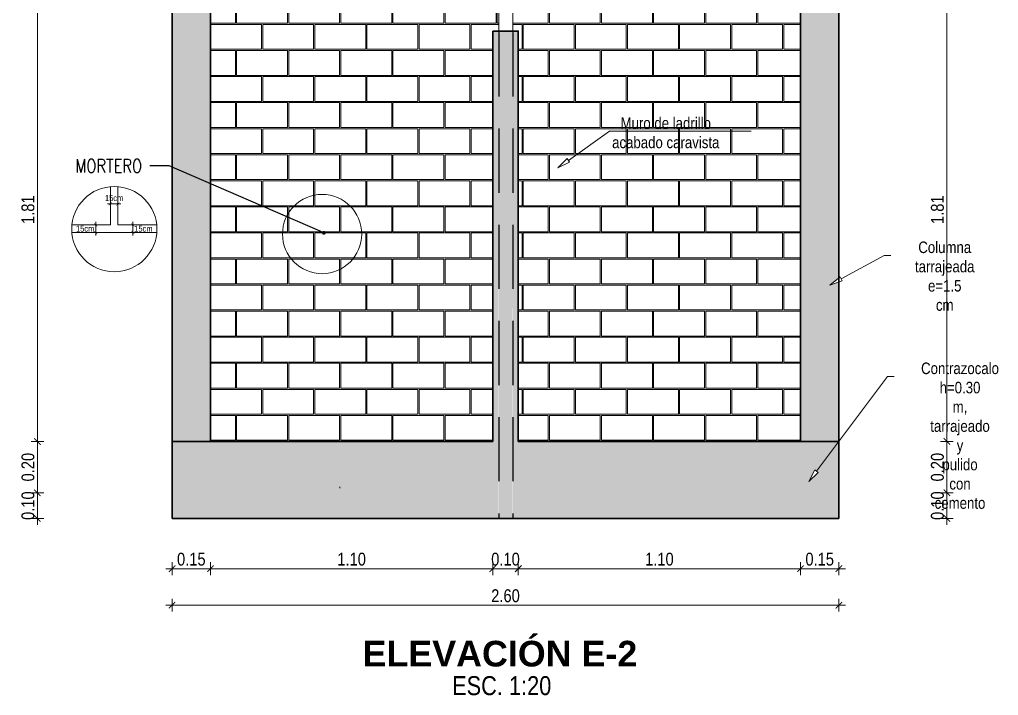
# Model space of a CAD drawing. Header units: metres. Extents: x 116.6 to 157, y -0.9 to 78.1.
# Drawn here: x 134.588 to 138.404, y 67.783 to 70.418 of the extents above; entities that cross this region are included whole.
import ezdxf
from ezdxf import colors
from ezdxf.entities.mleader import LeaderData, LeaderLine
from ezdxf.enums import TextEntityAlignment as Align
from ezdxf.math import Vec2, Vec3

# ---------------------------------------------------------------- set-up
doc = ezdxf.new("R2010")
doc.units = ezdxf.units.M
doc.linetypes.add('DASHED2', pattern=[0.375, 0.25, -0.125])
doc.linetypes.add('JIS_02_4.0', pattern=[5.5, 4, -1.5])
doc.layers.get('0').update_dxf_attribs({"color": 253})
doc.layers.get('Defpoints').update_dxf_attribs({"color": 30, "lineweight": 9})
for name, color, linetype, lineweight in [('-Acotado', 251, 'Continuous', 5), ('-Ladrillo', 34, 'Continuous', 9), ('-Textos', 7, 'Continuous', 20), ('FIC-2ES_CONCRETO 210', 251, 'Continuous', 30), ('FIC-2ES_PROYECCIONES_', 1, 'JIS_02_4.0', 5), ('pluma 1', 1, 'Continuous', 9), ('ProfileEdges', 212, 'Continuous', 9)]:
    doc.layers.add(name, color=color, linetype=linetype, lineweight=lineweight)
for name, color, linetype in [('A_50_CotasExter', 253, 'Continuous'), ('G-TEXTOS-TITULOS', 4, 'Continuous'), ('TUBERIA DE VENTILACION', 152, 'DASHED2')]:
    doc.layers.add(name, color=color, linetype=linetype)
doc.layers.add('FIC-2ES_COTAS', color=7, linetype='Continuous', lineweight=5, true_color=0x6b006b)
doc.layers.add('FIC-2ES_LADRILLOS_', color=7, linetype='Continuous', lineweight=0, true_color=0xf57a00)
doc.styles.add('-Arial Narrow', font='ARIALN.TTF')
doc.styles.add('25-TITULO', font='arialbd.ttf', dxfattribs={"height": 0.1})
doc.styles.add('COTAS Y DIRECTRIZ', font='ARIALN.TTF')
doc.styles.add('FIC-DIRECTRIZ-BOLITA', font='romans.shx', dxfattribs={"width": 0.8})
doc.dimstyles.new('Esc 1_20n', dxfattribs={"dimscale": 0.02, "dimtxt": 2, "dimasz": 1, "dimexe": 1, "dimexo": 1, "dimgap": 0.45, "dimtad": 1, "dimtoh": 1, "dimzin": 3, "dimdsep": 46, "dimtxsty": '-Arial Narrow', "dimblk": 'ARCHTICK', "dimcen": 1, "dimdle": 1, "dimclrd": 252, "dimclre": 252, "dimclrt": 252, "dimadec": 0, "dimazin": 0, "dimtfac": 1, "dimtix": 1, "dimtmove": 1, "dimatfit": 2, "dimldrblk": 'ARCHTICK', "dimfxl": 1, "dimfxlon": 1, "dimtolj": 2, "dimlwd": 5, "dimlwe": 5, "dimarcsym": 0})

# ---------------------------------------------------------------- blocks, each defined once
blk = doc.blocks.new('_Dot')
at = {"color": 0, "linetype": 'ByBlock', "lineweight": -2}
blk.add_line((-0.5, 0), (-1, 0), dxfattribs=at)
at = {"color": 0, "linetype": 'ByBlock', "const_width": 0.5}
blk.add_lwpolyline([(-0.25, 0, 1), (0.25, 0, 1)], format="xyb", close=True, dxfattribs=at)
blk = doc.blocks.new('_ClosedBlank')
at = {"color": 0, "linetype": 'ByBlock', "lineweight": -2}
for p, q in [((-1, 0.167), (0, 0)), ((-1, 0.167), (-1, -0.167)), ((0, 0), (-1, -0.167))]:
    blk.add_line(p, q, dxfattribs=at)
blk = doc.blocks.new('_ArchTick')
at = {"color": 0, "linetype": 'ByBlock', "const_width": 0.15}
blk.add_lwpolyline([(-0.5, -0.5), (0.5, 0.5)], dxfattribs=at)
blk = doc.blocks.new('*D693')
at = {"layer": 'A_50_CotasExter', "color": 252, "lineweight": 5, "transparency": 16777216}
for p, q in [((134.6576, 68.5728), (134.6576, 68.5978)), ((134.6826, 68.5728), (134.6326, 68.5728)), ((134.6576, 68.4728), (134.6576, 68.5728)), ((134.6826, 68.4728), (134.6326, 68.4728)), ((134.6576, 68.4728), (134.6576, 68.4478))]:
    blk.add_line(p, q, dxfattribs=at)
at = {"layer": 'Defpoints', "color": 0, "transparency": 16777216}
for p in [(134.6576, 68.5728), (134.7799, 68.5728), (134.7799, 68.4728)]:
    blk.add_point(p, dxfattribs=at)
at = {"layer": 'A_50_CotasExter', "color": 252, "lineweight": 5, "transparency": 16777216, "xscale": 0.025, "yscale": 0.025, "zscale": 0.025}
for p, rotation in [((134.6576, 68.5728), 270), ((134.6576, 68.4728), 90)]:
    blk.add_blockref('_ArchTick', p, dxfattribs=dict(at, rotation=rotation))
at = {"layer": 'A_50_CotasExter', "color": 252, "transparency": 16777216, "insert": (134.6208, 68.5228), "char_height": 0.05, "attachment_point": 5, "rotation": 90, "style": '-Arial Narrow'}
blk.add_mtext('\\A2;0.10', dxfattribs=at)
blk = doc.blocks.new('*D694')
at = {"layer": 'A_50_CotasExter', "color": 252, "lineweight": 5, "transparency": 16777216}
for p, q in [((134.6826, 68.7728), (134.6326, 68.7728)), ((134.6576, 68.5478), (134.6576, 68.7978)), ((134.6826, 68.5728), (134.6326, 68.5728))]:
    blk.add_line(p, q, dxfattribs=at)
at = {"layer": 'Defpoints', "color": 0, "transparency": 16777216}
for p in [(134.6576, 68.7728), (135.0799, 68.7728), (134.7799, 68.5728)]:
    blk.add_point(p, dxfattribs=at)
at = {"layer": 'A_50_CotasExter', "color": 252, "lineweight": 5, "transparency": 16777216, "xscale": 0.025, "yscale": 0.025, "zscale": 0.025}
for p, rotation in [((134.6576, 68.7728), 90), ((134.6576, 68.5728), 270)]:
    blk.add_blockref('_ArchTick', p, dxfattribs=dict(at, rotation=rotation))
at = {"layer": 'A_50_CotasExter', "color": 252, "transparency": 16777216, "insert": (134.6208, 68.6728), "char_height": 0.05, "attachment_point": 5, "rotation": 90, "style": '-Arial Narrow'}
blk.add_mtext('\\A2;0.20', dxfattribs=at)
blk = doc.blocks.new('*D695')
at = {"layer": 'A_50_CotasExter', "color": 252, "lineweight": 5, "transparency": 16777216}
for p, q in [((134.6576, 68.7478), (134.6576, 70.6051)), ((134.6826, 70.5801), (134.6326, 70.5801)), ((134.6826, 68.7728), (134.6326, 68.7728))]:
    blk.add_line(p, q, dxfattribs=at)
at = {"layer": 'Defpoints', "color": 0, "transparency": 16777216}
for p in [(134.6576, 70.5801), (135.2299, 70.5801), (135.0799, 68.7728)]:
    blk.add_point(p, dxfattribs=at)
at = {"layer": 'A_50_CotasExter', "color": 252, "lineweight": 5, "transparency": 16777216, "xscale": 0.025, "yscale": 0.025, "zscale": 0.025}
for p, rotation in [((134.6576, 70.5801), 90), ((134.6576, 68.7728), 270)]:
    blk.add_blockref('_ArchTick', p, dxfattribs=dict(at, rotation=rotation))
at = {"layer": 'A_50_CotasExter', "color": 252, "transparency": 16777216, "insert": (134.6208, 69.6764), "char_height": 0.05, "attachment_point": 5, "rotation": 90, "style": '-Arial Narrow'}
blk.add_mtext('\\A2;1.81', dxfattribs=at)
blk = doc.blocks.new('*D700')
at = {"layer": 'A_50_CotasExter', "color": 252, "lineweight": 5, "transparency": 16777216}
for p, q in [((138.2034, 68.5728), (138.2034, 68.5978)), ((138.1784, 68.5728), (138.2284, 68.5728)), ((138.2034, 68.4728), (138.2034, 68.5728)), ((138.1784, 68.4728), (138.2284, 68.4728)), ((138.2034, 68.4728), (138.2034, 68.4478))]:
    blk.add_line(p, q, dxfattribs=at)
at = {"layer": 'Defpoints', "color": 0, "transparency": 16777216}
for p in [(138.0811, 68.5728), (138.2034, 68.5728), (138.0811, 68.4728)]:
    blk.add_point(p, dxfattribs=at)
at = {"layer": 'A_50_CotasExter', "color": 252, "lineweight": 5, "transparency": 16777216, "xscale": 0.025, "yscale": 0.025, "zscale": 0.025}
for p, rotation in [((138.2034, 68.5728), 270), ((138.2034, 68.4728), 90)]:
    blk.add_blockref('_ArchTick', p, dxfattribs=dict(at, rotation=rotation))
at = {"layer": 'A_50_CotasExter', "color": 252, "transparency": 16777216, "insert": (138.1667, 68.5228), "char_height": 0.05, "attachment_point": 5, "rotation": 90, "style": '-Arial Narrow'}
blk.add_mtext('\\A2;0.10', dxfattribs=at)
blk = doc.blocks.new('*D701')
at = {"layer": 'A_50_CotasExter', "color": 252, "lineweight": 5, "transparency": 16777216}
for p, q in [((138.1784, 68.7728), (138.2284, 68.7728)), ((138.2034, 68.5478), (138.2034, 68.7978)), ((138.1784, 68.5728), (138.2284, 68.5728))]:
    blk.add_line(p, q, dxfattribs=at)
at = {"layer": 'Defpoints', "color": 0, "transparency": 16777216}
for p in [(137.7811, 68.7728), (138.2034, 68.7728), (138.0811, 68.5728)]:
    blk.add_point(p, dxfattribs=at)
at = {"layer": 'A_50_CotasExter', "color": 252, "lineweight": 5, "transparency": 16777216, "xscale": 0.025, "yscale": 0.025, "zscale": 0.025}
for p, rotation in [((138.2034, 68.7728), 90), ((138.2034, 68.5728), 270)]:
    blk.add_blockref('_ArchTick', p, dxfattribs=dict(at, rotation=rotation))
at = {"layer": 'A_50_CotasExter', "color": 252, "transparency": 16777216, "insert": (138.1667, 68.6728), "char_height": 0.05, "attachment_point": 5, "rotation": 90, "style": '-Arial Narrow'}
blk.add_mtext('\\A2;0.20', dxfattribs=at)
blk = doc.blocks.new('*D702')
at = {"layer": 'A_50_CotasExter', "color": 252, "lineweight": 5, "transparency": 16777216}
for p, q in [((138.2034, 68.7478), (138.2034, 70.6051)), ((138.1784, 70.5801), (138.2284, 70.5801)), ((138.1784, 68.7728), (138.2284, 68.7728))]:
    blk.add_line(p, q, dxfattribs=at)
at = {"layer": 'Defpoints', "color": 0, "transparency": 16777216}
for p in [(137.6311, 70.5801), (138.2034, 70.5801), (137.7811, 68.7728)]:
    blk.add_point(p, dxfattribs=at)
at = {"layer": 'A_50_CotasExter', "color": 252, "lineweight": 5, "transparency": 16777216, "xscale": 0.025, "yscale": 0.025, "zscale": 0.025}
for p, rotation in [((138.2034, 70.5801), 90), ((138.2034, 68.7728), 270)]:
    blk.add_blockref('_ArchTick', p, dxfattribs=dict(at, rotation=rotation))
at = {"layer": 'A_50_CotasExter', "color": 252, "transparency": 16777216, "insert": (138.1667, 69.6764), "char_height": 0.05, "attachment_point": 5, "rotation": 90, "style": '-Arial Narrow'}
blk.add_mtext('\\A2;1.81', dxfattribs=at)
blk = doc.blocks.new('*D817')
at = {"layer": 'A_50_CotasExter', "color": 252, "lineweight": 5, "transparency": 16777216}
for p, q in [((135.1576, 68.2771), (135.3576, 68.2771)), ((135.1826, 68.3021), (135.1826, 68.2521)), ((135.3326, 68.3021), (135.3326, 68.2521))]:
    blk.add_line(p, q, dxfattribs=at)
at = {"layer": 'Defpoints', "color": 0, "transparency": 16777216}
for p in [(135.1826, 68.4728), (135.3326, 68.4728), (135.3326, 68.2771)]:
    blk.add_point(p, dxfattribs=at)
at = {"layer": 'A_50_CotasExter', "color": 252, "lineweight": 5, "transparency": 16777216, "xscale": 0.025, "yscale": 0.025, "zscale": 0.025, "rotation": 180}
blk.add_blockref('_ArchTick', (135.1826, 68.2771), dxfattribs=at)
at = {"layer": 'A_50_CotasExter', "color": 252, "lineweight": 5, "transparency": 16777216, "xscale": 0.025, "yscale": 0.025, "zscale": 0.025}
blk.add_blockref('_ArchTick', (135.3326, 68.2771), dxfattribs=at)
at = {"layer": 'A_50_CotasExter', "color": 252, "transparency": 16777216, "insert": (135.2576, 68.3139), "char_height": 0.05, "attachment_point": 5, "style": '-Arial Narrow'}
blk.add_mtext('\\A2;0.15', dxfattribs=at)
blk = doc.blocks.new('*D818')
at = {"layer": 'A_50_CotasExter', "color": 252, "lineweight": 5, "transparency": 16777216}
for p, q in [((135.3076, 68.2771), (136.4576, 68.2771)), ((135.3326, 68.3021), (135.3326, 68.2521)), ((136.4326, 68.3021), (136.4326, 68.2521))]:
    blk.add_line(p, q, dxfattribs=at)
at = {"layer": 'Defpoints', "color": 0, "transparency": 16777216}
for p in [(136.4326, 68.7728), (135.3326, 68.4728), (136.4326, 68.2771)]:
    blk.add_point(p, dxfattribs=at)
at = {"layer": 'A_50_CotasExter', "color": 252, "lineweight": 5, "transparency": 16777216, "xscale": 0.025, "yscale": 0.025, "zscale": 0.025}
for p, rotation in [((135.3326, 68.2771), 180.0000000000543), ((136.4326, 68.2771), 5.424754064704174e-11)]:
    blk.add_blockref('_ArchTick', p, dxfattribs=dict(at, rotation=rotation))
at = {"layer": 'A_50_CotasExter', "color": 252, "transparency": 16777216, "insert": (135.8826, 68.3139), "char_height": 0.05, "attachment_point": 5, "style": '-Arial Narrow'}
blk.add_mtext('\\A2;1.10', dxfattribs=at)
blk = doc.blocks.new('*D819')
at = {"layer": 'A_50_CotasExter', "color": 252, "lineweight": 5, "transparency": 16777216}
for p, q in [((136.4326, 68.2771), (136.4076, 68.2771)), ((136.4326, 68.3021), (136.4326, 68.2521)), ((136.4326, 68.2771), (136.5326, 68.2771)), ((136.5326, 68.3021), (136.5326, 68.2521)), ((136.5326, 68.2771), (136.5576, 68.2771))]:
    blk.add_line(p, q, dxfattribs=at)
at = {"layer": 'Defpoints', "color": 0, "transparency": 16777216}
for p in [(136.4326, 68.7728), (136.5326, 68.7728), (136.5326, 68.2771)]:
    blk.add_point(p, dxfattribs=at)
at = {"layer": 'A_50_CotasExter', "color": 252, "lineweight": 5, "transparency": 16777216, "xscale": 0.025, "yscale": 0.025, "zscale": 0.025}
for p, rotation in [((136.4326, 68.2771), 5.427658322787466e-11), ((136.5326, 68.2771), 180.0000000000543)]:
    blk.add_blockref('_ArchTick', p, dxfattribs=dict(at, rotation=rotation))
at = {"layer": 'A_50_CotasExter', "color": 252, "transparency": 16777216, "insert": (136.4826, 68.3139), "char_height": 0.05, "attachment_point": 5, "style": '-Arial Narrow'}
blk.add_mtext('\\A2;0.10', dxfattribs=at)
blk = doc.blocks.new('*D820')
at = {"layer": 'A_50_CotasExter', "color": 252, "lineweight": 5, "transparency": 16777216}
for p, q in [((136.5076, 68.2771), (137.6576, 68.2771)), ((136.5326, 68.3021), (136.5326, 68.2521)), ((137.6326, 68.3021), (137.6326, 68.2521))]:
    blk.add_line(p, q, dxfattribs=at)
at = {"layer": 'Defpoints', "color": 0, "transparency": 16777216}
for p in [(136.5326, 68.7728), (137.6326, 68.7728), (137.6326, 68.2771)]:
    blk.add_point(p, dxfattribs=at)
at = {"layer": 'A_50_CotasExter', "color": 252, "lineweight": 5, "transparency": 16777216, "xscale": 0.025, "yscale": 0.025, "zscale": 0.025}
for p, rotation in [((136.5326, 68.2771), 180.0000000000543), ((137.6326, 68.2771), 5.424754064704174e-11)]:
    blk.add_blockref('_ArchTick', p, dxfattribs=dict(at, rotation=rotation))
at = {"layer": 'A_50_CotasExter', "color": 252, "transparency": 16777216, "insert": (137.0826, 68.3139), "char_height": 0.05, "attachment_point": 5, "style": '-Arial Narrow'}
blk.add_mtext('\\A2;1.10', dxfattribs=at)
blk = doc.blocks.new('*D821')
at = {"layer": 'A_50_CotasExter', "color": 252, "lineweight": 5, "transparency": 16777216}
for p, q in [((137.6076, 68.2771), (137.8076, 68.2771)), ((137.6326, 68.3021), (137.6326, 68.2521)), ((137.7826, 68.3021), (137.7826, 68.2521))]:
    blk.add_line(p, q, dxfattribs=at)
at = {"layer": 'Defpoints', "color": 0, "transparency": 16777216}
for p in [(137.6326, 68.7728), (137.7826, 68.4728), (137.7826, 68.2771)]:
    blk.add_point(p, dxfattribs=at)
at = {"layer": 'A_50_CotasExter', "color": 252, "lineweight": 5, "transparency": 16777216, "xscale": 0.025, "yscale": 0.025, "zscale": 0.025}
for p, rotation in [((137.6326, 68.2771), 180.0000000000543), ((137.7826, 68.2771), 5.424754064704174e-11)]:
    blk.add_blockref('_ArchTick', p, dxfattribs=dict(at, rotation=rotation))
at = {"layer": 'A_50_CotasExter', "color": 252, "transparency": 16777216, "insert": (137.7076, 68.3139), "char_height": 0.05, "attachment_point": 5, "style": '-Arial Narrow'}
blk.add_mtext('\\A2;0.15', dxfattribs=at)
blk = doc.blocks.new('*D822')
at = {"layer": 'A_50_CotasExter', "color": 252, "lineweight": 5, "transparency": 16777216}
for p, q in [((135.1576, 68.1346), (137.8076, 68.1346)), ((135.1826, 68.1596), (135.1826, 68.1096)), ((137.7826, 68.1596), (137.7826, 68.1096))]:
    blk.add_line(p, q, dxfattribs=at)
at = {"layer": 'Defpoints', "color": 0, "transparency": 16777216}
for p in [(135.1826, 68.4728), (137.7826, 68.4728), (137.7826, 68.1346)]:
    blk.add_point(p, dxfattribs=at)
at = {"layer": 'A_50_CotasExter', "color": 252, "lineweight": 5, "transparency": 16777216, "xscale": 0.025, "yscale": 0.025, "zscale": 0.025, "rotation": 180}
blk.add_blockref('_ArchTick', (135.1826, 68.1346), dxfattribs=at)
at = {"layer": 'A_50_CotasExter', "color": 252, "lineweight": 5, "transparency": 16777216, "xscale": 0.025, "yscale": 0.025, "zscale": 0.025}
blk.add_blockref('_ArchTick', (137.7826, 68.1346), dxfattribs=at)
at = {"layer": 'A_50_CotasExter', "color": 252, "transparency": 16777216, "insert": (136.4826, 68.1713), "char_height": 0.05, "attachment_point": 5, "style": '-Arial Narrow'}
blk.add_mtext('\\A2;2.60', dxfattribs=at)

msp = doc.modelspace()

# ---------------------------------------------------------------- hatches: boundary and pattern name
at = {"layer": '-Acotado'}
h = msp.add_hatch(color=30, dxfattribs=at)
h.dxf.hatch_style = 1
h.paths.add_polyline_path([(136.0743, 71.2728), (136.0235, 71.2728), (135.3326, 71.2728), (135.283, 71.2728), (135.2322, 71.2728), (135.1826, 71.2728), (135.1826, 69.8004), (135.3326, 69.7279), (135.3326, 70.5291), (135.3326, 71.0291), (135.3326, 71.0801), (136.1326, 71.0801), (136.4587, 71.0801), (136.4591, 71.2728)])
h.paths.add_polyline_path([(137.7826, 71.2728), (137.6326, 71.2728), (136.8909, 71.2728), (136.8401, 71.2728), (136.5106, 71.2728), (136.5106, 71.0801), (137.6326, 71.0801), (137.6326, 68.7728), (137.7817, 68.7728), (137.7826, 68.774), (137.7826, 69.3951), (137.7474, 69.3828), (137.7826, 69.4105)])
h.paths.add_polyline_path([(135.3326, 69.7279), (135.1826, 69.8004), (135.1826, 68.7728), (135.3326, 68.7728)])
h = msp.add_hatch(color=14, dxfattribs=at)
h.dxf.hatch_style = 1
h.paths.add_polyline_path([(137.7817, 68.7728), (136.5326, 68.7728), (136.5326, 70.3728), (136.5106, 70.3728), (136.5106, 70.3678), (136.5106, 68.4728), (137.7826, 68.4728), (137.7826, 68.7728), (137.7817, 68.7728), (137.695, 68.6568), (137.7017, 68.6518), (137.6651, 68.6168), (137.6884, 68.6618), (137.695, 68.6568)])
h.paths.add_polyline_path([(136.4572, 70.3678), (136.4572, 70.3728), (136.4326, 70.3728), (136.4326, 68.7728), (135.1826, 68.7728), (135.1826, 68.4728), (136.4572, 68.4728)])
h.paths.add_polyline_path([(136.5106, 70.3678), (136.5106, 70.3728), (136.4572, 70.3728), (136.4572, 70.3678), (136.4559, 68.4728), (136.5093, 68.4728)])
at = {"layer": '-Ladrillo', "ltscale": 0.1}
h = msp.add_hatch(dxfattribs=at)
h.set_pattern_fill('AR-B816C', color=256, scale=0.0005)
h.set_pattern_definition([(0, (135.33261, 68.77277), (0.1016, 0.1016), [0.1984375, -0.0047625]), (0, (135.23101, 68.77753), (0.1016, 0.1016), [0.1984375, -0.0047625]), (90, (135.33261, 68.77277), (-0.1016, 0.1016), [-0.1063625, 0.0968375]), (90, (135.32785, 68.77277), (-0.1016, 0.1016), [-0.1063625, 0.0968375])])
h.paths.add_polyline_path([(136.1326, 70.5801), (135.3326, 70.5801), (135.3326, 68.7728), (136.4326, 68.7728), (136.4326, 70.3728), (136.4572, 70.3728), (136.4587, 71.0801), (136.5106, 71.0801), (136.5106, 70.3728), (136.5326, 70.3728), (136.5326, 68.7728), (137.6326, 68.7728), (137.6326, 71.0801), (136.1326, 71.0801)])

# ---------------------------------------------------------------- linework, layer by layer
at = {"layer": 'FIC-2ES_CONCRETO 210', "ltscale": 0.025}
for p, q in [((135.1826, 68.4728), (135.1826, 71.2728)), ((137.7826, 71.2728), (137.7826, 68.4728)), ((135.3326, 71.0801), (135.3326, 68.7728)), ((137.6326, 68.7728), (137.6326, 71.0801)), ((135.1826, 68.7728), (136.4326, 68.7728)), ((136.5326, 68.7728), (137.7826, 68.7728))]:
    msp.add_line(p, q, dxfattribs=at)
for points in [[(136.4326, 70.3728), (136.4326, 68.7728)], [(136.5326, 68.7728), (136.5326, 70.3728), (136.4326, 70.3728)], [(135.1826, 68.4728), (137.7826, 68.4728)]]:
    msp.add_lwpolyline(points, dxfattribs=at)
at = {"layer": 'FIC-2ES_COTAS', "lineweight": 5}
for p, q in [((134.942, 69.699), (134.9303, 69.699)), ((134.942, 69.699), (134.9713, 69.699)), ((134.9713, 69.699), (134.983, 69.699)), ((134.8847, 69.6171), (134.8847, 69.6288)), ((134.8847, 69.6171), (134.8847, 69.5878)), ((135.0297, 69.6171), (135.0297, 69.6288)), ((135.0297, 69.6171), (135.0297, 69.5878)), ((134.8847, 69.5878), (134.8847, 69.5761)), ((135.0297, 69.5878), (135.0297, 69.5761))]:
    msp.add_line(p, q, dxfattribs=at)
at = {"layer": 'FIC-2ES_COTAS'}
for p, q in [((134.942, 69.6989), (134.942, 69.7166)), ((134.9713, 69.6989), (134.9713, 69.7166)), ((134.888, 69.6171), (134.8672, 69.6171)), ((135.0264, 69.6171), (135.0473, 69.6171)), ((134.888, 69.5878), (134.8672, 69.5878)), ((135.0264, 69.5878), (135.0473, 69.5878))]:
    msp.add_line(p, q, dxfattribs=at)
at = {"layer": 'FIC-2ES_LADRILLOS_'}
for points in [[(134.792, 69.6171), (134.942, 69.6171), (134.942, 69.7661)], [(134.9713, 69.7661), (134.9713, 69.6171), (135.1223, 69.6171)], [(135.1227, 69.5878), (134.7917, 69.5878)]]:
    msp.add_lwpolyline(points, dxfattribs=at)
at = {"layer": 'FIC-2ES_PROYECCIONES_'}
for centre, radius in [((134.9574, 69.6006), 0.1662), ((135.7676, 69.5814), 0.1545)]:
    msp.add_circle(centre, radius, dxfattribs=at)
at = {"layer": 'pluma 1', "color": 152}
for points in [[(136.4572, 70.3678), (136.4598, 71.5884)], [(136.5106, 70.3678), (136.5106, 71.5884)]]:
    msp.add_lwpolyline(points, dxfattribs=at)
at = {"layer": 'ProfileEdges'}
msp.add_line((135.8369, 68.5908), (135.8369, 68.5958), dxfattribs=at)
at = {"layer": 'TUBERIA DE VENTILACION'}
for points in [[(136.4572, 70.3678), (136.4572, 68.4728)], [(136.5106, 70.3678), (136.5106, 68.4728)]]:
    msp.add_lwpolyline(points, dxfattribs=at)

# ---------------------------------------------------------------- block references
at = {"layer": 'FIC-2ES_COTAS', "lineweight": 5, "xscale": 0.0117173722203589, "yscale": 0.0117173722203589, "zscale": 0.0117173722203589}
msp.add_blockref('_ArchTick', (134.942, 69.699), dxfattribs=at)
for p, rotation in [((134.9713, 69.699), 180), ((134.8847, 69.6171), 270), ((135.0297, 69.6171), 270), ((134.8847, 69.5878), 90), ((135.0297, 69.5878), 90)]:
    msp.add_blockref('_ArchTick', p, dxfattribs=dict(at, rotation=rotation))

# ---------------------------------------------------------------- texts
at = {"layer": '-Textos', "style": '-Arial Narrow'}
msp.add_text('ESC. 1:20', height=0.07408, dxfattribs=at).set_placement((136.4678, 67.8211), align=Align.MIDDLE_CENTER)
at = {"layer": 'FIC-2ES_COTAS', "color": 7, "char_height": 0.02343, "attachment_point": 5, "style": 'COTAS Y DIRECTRIZ'}
for insert in [(134.9567, 69.7216), (134.8437, 69.6025), (135.0708, 69.6025)]:
    msp.add_mtext('15cm', dxfattribs=dict(at, insert=insert))
at = {"layer": 'G-TEXTOS-TITULOS', "color": 219, "true_color": 0x642165, "style": '25-TITULO'}
msp.add_text('ELEVACIÓN E-2', height=0.1, dxfattribs=at).set_placement((136.4608, 67.9458), align=Align.MIDDLE_CENTER)

# ---------------------------------------------------------------- dimensions: what is measured, and where the dimension line sits
at = {"layer": 'A_50_CotasExter'}
for base, p1, p2, angle, picture, middle in [((134.6576, 70.5801), (135.0799, 68.7728), (135.2299, 70.5801), 270, '*D695', (134.6208, 69.6764)), ((138.2034, 70.5801), (137.7811, 68.7728), (137.6311, 70.5801), 270, '*D702', (138.1667, 69.6764)), ((134.6576, 68.7728), (134.7799, 68.5728), (135.0799, 68.7728), 270, '*D694', (134.6208, 68.6728)), ((136.4326, 68.2771), (135.3326, 68.4728), (136.4326, 68.7728), 180, '*D818', (135.8826, 68.3139)), ((136.5326, 68.2771), (136.4326, 68.7728), (136.5326, 68.7728), 180, '*D819', (136.4826, 68.3139)), ((137.6326, 68.2771), (136.5326, 68.7728), (137.6326, 68.7728), 180, '*D820', (137.0826, 68.3139)), ((137.7826, 68.2771), (137.6326, 68.7728), (137.7826, 68.4728), 180, '*D821', (137.7076, 68.3139)), ((138.2034, 68.7728), (138.0811, 68.5728), (137.7811, 68.7728), 270, '*D701', (138.1667, 68.6728))]:
    dim = msp.add_linear_dim(base=base, p1=p1, p2=p2, angle=angle, dimstyle='Esc 1_20n', override={"dimscale": 0.025}, dxfattribs=at)
    dim.commit()
    dim.dimension.update_dxf_attribs({"geometry": picture, "text_midpoint": middle})
for p1, p2, distance, picture, middle in [((134.7799, 68.4728), (134.7799, 68.5728), 0.1223, '*D693', (134.6208, 68.5228)), ((138.0811, 68.4728), (138.0811, 68.5728), -0.1223, '*D700', (138.1667, 68.5228)), ((135.1826, 68.4728), (135.3326, 68.4728), -0.1957, '*D817', (135.2576, 68.3139)), ((135.1826, 68.4728), (137.7826, 68.4728), -0.3382, '*D822', (136.4826, 68.1713))]:
    dim = msp.add_aligned_dim(p1=p1, p2=p2, distance=distance, dimstyle='Esc 1_20n', override={"dimscale": 0.025}, dxfattribs=at)
    dim.commit()
    dim.dimension.update_dxf_attribs({"geometry": picture, "text_midpoint": middle})

# ---------------------------------------------------------------- leaders
at = {"layer": '-Acotado'}
ml = msp.add_multileader_mtext('Standard', dxfattribs=at)
ml.set_content('Muro de ladrillo\\Pacabado caravista ', color=7, style='-Arial Narrow')
ml.set_leader_properties(color=7, linetype='ByLayer', lineweight=0)
ml.set_arrow_properties(name='CLOSEDBLANK')
ml.build(insert=Vec2(0, 0))
ml.multileader.update_dxf_attribs({"has_dogleg": 0, "text_left_attachment_type": 6, "text_right_attachment_type": 6, "dogleg_length": 0, "arrow_head_size": 0.05, "scale": 0.025})
ctx = ml.context
ctx.base_point, ctx.scale, ctx.char_height, ctx.arrow_head_size, ctx.landing_gap_size, ctx.plane_origin = Vec3(136.8877, 69.9823), 0.025, 0.045, 0.05, 0.0125, Vec3(137.2302, 71.3716)
ctx.left_attachment, ctx.right_attachment, ctx.text_align_type = 6, 6, 1
notes = []
notes.append((ctx, [(0, (1, 1, 0), (136.8877, 69.9823), (1, 0), 0, [(1, [(136.6868, 69.8398)], 0, [])])]))
ctx.mtext.insert, ctx.mtext.alignment, ctx.mtext.flow_direction = Vec3(137.1074, 70.0363), 2, 5
ml = msp.add_multileader_mtext('Standard', dxfattribs=at)
ml.set_content('Columna tarrajeada\\Pe=1.5 cm', color=7, style='-Arial Narrow')
ml.set_leader_properties(color=7, linetype='ByLayer', lineweight=0)
ml.set_arrow_properties(name='CLOSEDBLANK')
ml.build(insert=Vec2(0, 0))
ml.multileader.update_dxf_attribs({"has_dogleg": 0, "text_left_attachment_type": 6, "text_right_attachment_type": 6, "dogleg_length": 0, "arrow_head_size": 0.05, "scale": 0.025})
ctx = ml.context
ctx.base_point, ctx.scale, ctx.char_height, ctx.arrow_head_size, ctx.landing_gap_size, ctx.plane_origin = Vec3(137.9586, 69.4984), 0.025, 0.045, 0.05, 0.0125, Vec3(135.3323, 70.17)
ctx.left_attachment, ctx.right_attachment, ctx.text_align_type = 6, 6, 1
notes.append((ctx, [(0, (1, 1, 0), (137.9586, 69.4984), (1, 0), 0, [(0, [(137.7474, 69.3828)], 0, [])])]))
ctx.mtext.insert, ctx.mtext.width, ctx.mtext.alignment, ctx.mtext.flow_direction = Vec3(138.1951, 69.5524), 0.573237, 2, 5
ml = msp.add_multileader_mtext('Standard', dxfattribs=at)
ml.set_content('Contrazocalo h=0.30 m, \\Ptarrajeado y pulido\\Pcon cemento', color=7, style='-Arial Narrow')
ml.set_leader_properties(color=7, linetype='ByLayer', lineweight=0)
ml.set_arrow_properties(name='CLOSEDBLANK')
ml.build(insert=Vec2(0, 0))
ml.multileader.update_dxf_attribs({"has_dogleg": 0, "text_left_attachment_type": 6, "text_right_attachment_type": 6, "dogleg_length": 0, "arrow_head_size": 0.05, "scale": 0.025})
ctx = ml.context
ctx.base_point, ctx.scale, ctx.char_height, ctx.arrow_head_size, ctx.landing_gap_size, ctx.plane_origin = Vec3(137.9713, 69.0266), 0.025, 0.045, 0.05, 0.0125, Vec3(135.2997, 69.6982)
ctx.left_attachment, ctx.right_attachment, ctx.text_align_type = 6, 6, 1
notes.append((ctx, [(0, (1, 1, 0), (137.9713, 69.0266), (1, 0), 0, [(0, [(137.6651, 68.6168)], 0, [])])]))
ctx.mtext.insert, ctx.mtext.width, ctx.mtext.alignment, ctx.mtext.flow_direction = Vec3(138.2547, 69.0806), 0.573237, 2, 5
at = {"layer": 'FIC-2ES_COTAS'}
ml = msp.add_multileader_mtext('Standard', dxfattribs=at)
ml.set_content('MORTERO', color=7, style='FIC-DIRECTRIZ-BOLITA')
ml.set_leader_properties(color=256)
ml.set_arrow_properties(name='DOT')
ml.build(insert=Vec2(0, 0))
ml.multileader.update_dxf_attribs({"dogleg_length": 5, "arrow_head_size": 0.015, "scale": 0.015})
ctx = ml.context
ctx.base_point, ctx.scale, ctx.char_height, ctx.arrow_head_size, ctx.landing_gap_size, ctx.plane_origin = Vec3(134.7899, 69.8473), 0.015, 0.0525, 0.015, 0.015, Vec3(136.2363, 70.0969)
notes.append((ctx, [(0, (1, 1, 0), (135.1709, 69.8473), (-1, 0), 0.075, [(0, [(135.7743, 69.5863)], 0, [])])]))
ctx.mtext.insert, ctx.mtext.width, ctx.mtext.flow_direction = Vec3(134.8049, 69.8735), 0.196512, 5
for ctx, leaders in notes:
    for number, flags, end, landing, length, lines in leaders:
        leader = LeaderData()
        leader.index, (leader.has_last_leader_line, leader.has_dogleg_vector, leader.attachment_direction) = number, flags
        leader.last_leader_point, leader.dogleg_vector, leader.dogleg_length = Vec3(end), Vec3(landing), length
        for number, points, colour, breaks in lines:
            line = LeaderLine()
            line.index, line.vertices, line.color, line.breaks = number, Vec3.list(points), colors.encode_raw_color(colour), breaks
            leader.lines.append(line)
        ctx.leaders.append(leader)

doc.saveas('drawing.dxf')
